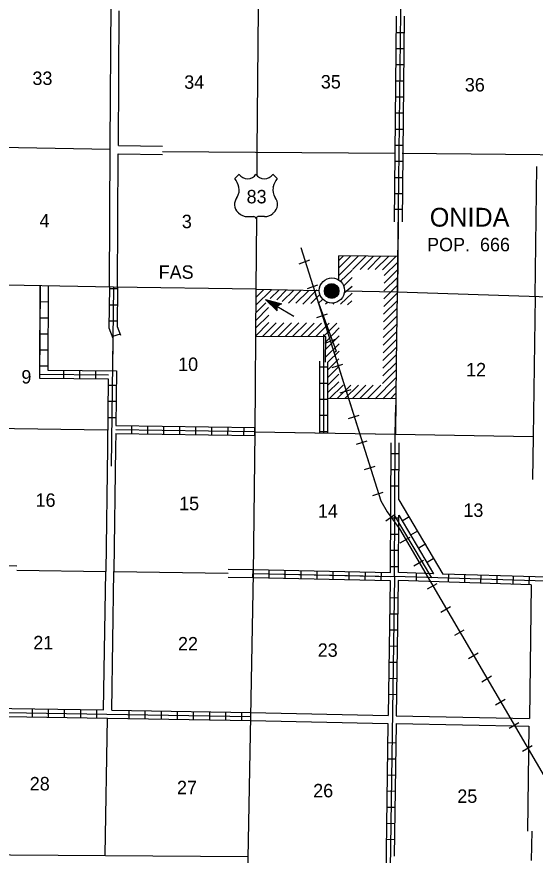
# Model space of a CAD drawing. Extents: x 1047643 to 1640443, y 16154738 to 16531530.
# Drawn here: x 1350868 to 1370164, y 16222555 to 16253776 of the extents above; entities that cross this region are included whole.
import ezdxf

# ---------------------------------------------------------------- set-up
doc = ezdxf.new("R2010")
doc.units = 0
for name, color, linetype in [('L10', 7, 'Continuous'), ('L11', 7, 'Continuous'), ('L13', 7, 'Continuous'), ('L14', 7, 'Continuous'), ('L15', 7, 'Continuous'), ('L16', 7, 'Continuous'), ('L21', 7, 'Continuous'), ('L28', 7, 'Continuous'), ('L3', 7, 'Continuous'), ('L4', 7, 'Continuous'), ('L5', 7, 'Continuous'), ('L6', 7, 'Continuous'), ('L8', 7, 'Continuous'), ('L9', 7, 'Continuous')]:
    doc.layers.add(name, color=color, linetype=linetype)

msp = doc.modelspace()

# ---------------------------------------------------------------- linework, layer by layer
at = {"layer": 'L10'}
for points in [[(1359566, 16227868), (1364693, 16227762)], [(1359566, 16227572), (1364682, 16227461)]]:
    msp.add_lwpolyline(points, dxfattribs=at)
at = {"layer": 'L11'}
for points in [[(1354349, 16248981), (1354377, 16254297)], [(1354650, 16248977), (1354677, 16253993)], [(1354318, 16243702), (1354346, 16248981)], [(1354650, 16248977), (1356289, 16248954)], [(1354619, 16243702), (1354640, 16248676)], [(1354640, 16248676), (1356289, 16248653)], [(1370157, 16243359), (1370220, 16248199)], [(1370160, 16243361), (1370091, 16238146)], [(1370084, 16238146), (1370064, 16236540)], [(1354242, 16237740), (1354184, 16233123)], [(1354544, 16237735), (1354479, 16233119)], [(1343885, 16233338), (1349027, 16233369), (1350873, 16233333)], [(1354101, 16227963), (1354178, 16233123)], [(1354402, 16227952), (1354478, 16233119)], [(1358738, 16233208), (1359666, 16233195)], [(1358741, 16232907), (1359666, 16232894)], [(1370015, 16232620), (1369951, 16227651)], [(1364994, 16227751), (1369951, 16227651)], [(1364983, 16227461), (1369930, 16227355)], [(1369930, 16227355), (1369881, 16223447)]]:
    msp.add_lwpolyline(points, dxfattribs=at)
at = {"layer": 'L13'}
for points in [[(1354349, 16248839), (1344101, 16249014)], [(1356289, 16248760), (1364936, 16248697)], [(1365215, 16248697), (1375474, 16248602)], [(1354441, 16241820), (1354430, 16240596)], [(1346436, 16238506), (1354251, 16238401)], [(1364958, 16238232), (1370091, 16238146)], [(1350870, 16233170), (1354184, 16233123)], [(1354478, 16233119), (1358736, 16233058)], [(1354157, 16222567), (1354243, 16227653)], [(1370034, 16223445), (1370018, 16222356)], [(1348866, 16222577), (1359467, 16222505)]]:
    msp.add_lwpolyline(points, dxfattribs=at)
at = {"layer": 'L15'}
for p, q in [((1361382, 16244579), (1361773, 16244721)), ((1361683, 16243655), (1362074, 16243797)), ((1362042, 16242578), (1362433, 16242720)), ((1362343, 16241627), (1362734, 16241770)), ((1362607, 16240719), (1363008, 16240846)), ((1362908, 16239769), (1363309, 16239895)), ((1363209, 16238813), (1363610, 16238945)), ((1363510, 16237863), (1363906, 16237984)), ((1363816, 16236912), (1364207, 16237039)), ((1364117, 16235951), (1364508, 16236078)), ((1364608, 16235011), (1364951, 16235254)), ((1365142, 16234193), (1365506, 16234404)), ((1365648, 16233327), (1366007, 16233538)), ((1366161, 16232472), (1366514, 16232678)), ((1366657, 16231606), (1367016, 16231812)), ((1367169, 16230745), (1367523, 16230951)), ((1367676, 16229879), (1368035, 16230085)), ((1368172, 16229013), (1368531, 16229230)), ((1368684, 16228153), (1369043, 16228364)), ((1369191, 16227287), (1369550, 16227503)), ((1369693, 16226426), (1370052, 16226637))]:
    msp.add_line(p, q, dxfattribs=at)
for points in [[(1361435, 16245181), (1364423, 16235745), (1364656, 16235344), (1365115, 16234705), (1370590, 16225354), (1371541, 16223628), (1371968, 16222746), (1372143, 16222244), (1372306, 16221378), (1372301, 16219705)], [(1361968, 16243459), (1362750, 16241326), (1362681, 16241263), (1364423, 16235745), (1364656, 16235344), (1365115, 16234705), (1370590, 16225354), (1371541, 16223628), (1371968, 16222746), (1372143, 16222244), (1372306, 16221378), (1372301, 16219705)]]:
    msp.add_lwpolyline(points, dxfattribs=at)
at = {"layer": 'L16'}
for p, q in [((1362849, 16243978), (1362855, 16244876)), ((1365037, 16244851), (1362855, 16244876)), ((1362317, 16243528), (1362618, 16243834)), ((1362317, 16243544), (1362602, 16243834)), ((1362317, 16243555), (1362591, 16243834)), ((1362317, 16243581), (1362565, 16243834)), ((1362317, 16243597), (1362549, 16243834)), ((1362317, 16243602), (1362544, 16243834)), ((1362317, 16243613), (1362523, 16243829)), ((1362327, 16243512), (1362639, 16243834)), ((1362327, 16243518), (1362623, 16243834)), ((1362327, 16243502), (1362649, 16243829)), ((1362327, 16243628), (1362517, 16243829)), ((1362327, 16243570), (1362576, 16243829)), ((1362333, 16243481), (1362676, 16243829)), ((1362333, 16243486), (1362660, 16243829)), ((1362333, 16243655), (1362491, 16243819)), ((1362343, 16243454), (1362692, 16243819)), ((1362343, 16243459), (1362681, 16243819)), ((1362343, 16243687), (1362459, 16243803)), ((1362348, 16243444), (1362702, 16243813)), ((1362348, 16243438), (1362708, 16243803)), ((1362359, 16243428), (1362718, 16243803)), ((1362364, 16243423), (1362723, 16243797)), ((1362375, 16243401), (1362739, 16243787)), ((1362375, 16243412), (1362734, 16243787)), ((1362385, 16243396), (1362750, 16243776)), ((1362391, 16243386), (1362760, 16243771)), ((1362401, 16243380), (1362766, 16243760)), ((1362407, 16243370), (1362776, 16243755)), ((1362407, 16243359), (1362776, 16243745)), ((1362417, 16243359), (1362781, 16243745)), ((1362422, 16243354), (1362792, 16243734)), ((1362433, 16243343), (1362797, 16243729)), ((1362444, 16243338), (1362808, 16243718)), ((1362459, 16243338), (1362818, 16243713)), ((1362459, 16243327), (1362818, 16243702)), ((1362465, 16243327), (1362824, 16243697)), ((1362486, 16243327), (1362824, 16243687)), ((1362491, 16243322), (1362834, 16243676)), ((1362502, 16243312), (1362834, 16243660)), ((1362517, 16243312), (1362840, 16243655)), ((1362523, 16243312), (1362840, 16243644)), ((1362533, 16243301), (1362840, 16243628)), ((1362549, 16243301), (1362850, 16243618)), ((1362560, 16243301), (1362850, 16243613)), ((1362576, 16243301), (1362850, 16243597)), ((1362591, 16243301), (1362850, 16243581)), ((1362602, 16243301), (1362850, 16243570)), ((1362618, 16243301), (1362850, 16243555)), ((1362634, 16243301), (1362850, 16243528)), ((1362649, 16243312), (1362850, 16243518)), ((1362665, 16243312), (1362840, 16243496)), ((1362702, 16243327), (1362834, 16243470)), ((1362718, 16243338), (1362818, 16243438)), ((1362739, 16243354), (1362818, 16243428)), ((1359771, 16241884), (1362369, 16241871)), ((1362358, 16240909), (1362369, 16241871)), ((1364978, 16239554), (1362449, 16239557))]:
    msp.add_line(p, q, dxfattribs=at)
for points in [[(1362850, 16244139), (1363093, 16244378), (1363098, 16244389), (1363583, 16244868)], [(1362852, 16244422), (1363301, 16244871)], [(1362854, 16244706), (1363024, 16244874)], [(1363365, 16244370), (1363859, 16244865)], [(1363647, 16244367), (1364141, 16244862)], [(1363929, 16244364), (1364418, 16244858)], [(1364211, 16244361), (1364700, 16244855)], [(1364477, 16244358), (1364971, 16244852)], [(1364542, 16244138), (1365045, 16244641)], [(1362919, 16243929), (1363351, 16244336)], [(1364538, 16243852), (1365042, 16244351)], [(1363035, 16243755), (1363349, 16244070)], [(1364534, 16243565), (1365039, 16244070)], [(1359767, 16243602), (1359793, 16243628)], [(1359767, 16243322), (1360068, 16243618)], [(1359767, 16243037), (1360347, 16243613)], [(1360300, 16243280), (1360633, 16243613)], [(1360543, 16243238), (1360907, 16243613)], [(1361510, 16243080), (1362042, 16243613)], [(1363056, 16243496), (1363347, 16243746)], [(1364530, 16243276), (1365036, 16243782)], [(1360749, 16243169), (1361176, 16243597)], [(1360976, 16243111), (1361446, 16243581)], [(1361250, 16243106), (1361730, 16243576)], [(1361810, 16243095), (1362152, 16243437)], [(1362919, 16243079), (1363345, 16243480)], [(1364526, 16242986), (1365025, 16243486)], [(1359767, 16242747), (1360142, 16243122)], [(1362084, 16243095), (1362256, 16243261)], [(1362359, 16243085), (1362427, 16243146)], [(1362639, 16243079), (1362687, 16243122)], [(1363178, 16243049), (1363343, 16243203)], [(1364522, 16242701), (1365025, 16243201)], [(1359767, 16242462), (1360242, 16242947)], [(1364518, 16242413), (1365015, 16242910)], [(1359749, 16241884), (1360254, 16242390)], [(1359767, 16242187), (1360252, 16242667)], [(1360028, 16241883), (1360525, 16242380)], [(1360311, 16241882), (1360809, 16242379)], [(1360595, 16241880), (1361092, 16242378)], [(1360868, 16241879), (1361366, 16242376)], [(1361139, 16241877), (1361648, 16242375)], [(1361441, 16241876), (1361938, 16242373)], [(1361706, 16241874), (1362210, 16242372)], [(1361998, 16241873), (1362495, 16242371)], [(1362278, 16241872), (1362781, 16242369)], [(1364514, 16242126), (1365015, 16242630)], [(1362366, 16241671), (1362872, 16242188)], [(1364510, 16241839), (1365010, 16242335)], [(1362363, 16241383), (1362869, 16241889)], [(1364502, 16241266), (1364999, 16241759)], [(1364506, 16241551), (1364999, 16242044)], [(1362360, 16241099), (1362866, 16241601)], [(1364498, 16240978), (1364999, 16241479)], [(1362449, 16240909), (1362862, 16241323)], [(1364494, 16240689), (1364994, 16241189)], [(1362449, 16240629), (1362859, 16241040)], [(1364490, 16240400), (1364983, 16240893)], [(1362449, 16240344), (1362856, 16240751)], [(1364486, 16240122), (1364973, 16240614)], [(1362449, 16240059), (1362853, 16240467)], [(1362449, 16239779), (1362849, 16240180)], [(1364211, 16239555), (1364973, 16240328)], [(1362512, 16239557), (1363011, 16240057)], [(1362797, 16239557), (1363296, 16240056)], [(1363076, 16239557), (1363581, 16240056)], [(1363361, 16239556), (1363860, 16240056)], [(1363635, 16239556), (1364135, 16240055)], [(1363926, 16239556), (1364420, 16240055)], [(1364495, 16239555), (1364973, 16240038)], [(1364773, 16239555), (1364967, 16239742)]]:
    msp.add_lwpolyline(points, dxfattribs=at)
for centre, radius in [((1362598, 16243582), 469), ((1362587, 16243566), 271)]:
    msp.add_circle(centre, radius, dxfattribs=at)
at = {"layer": 'L28'}
for p, q in [((1360131, 16243254), (1360722, 16243085)), ((1360131, 16243254), (1360559, 16242821)), ((1360131, 16243254), (1361176, 16242630)), ((1360184, 16243222), (1360543, 16242868)), ((1360215, 16243227), (1360685, 16243085)), ((1360242, 16243180), (1360543, 16242889)), ((1360268, 16243185), (1360664, 16243069)), ((1360310, 16243143), (1360532, 16242921)), ((1360332, 16243153), (1360633, 16243053)), ((1360358, 16243122), (1360501, 16243037)), ((1360369, 16243095), (1360532, 16242953)), ((1360384, 16243122), (1360606, 16243037)), ((1360411, 16243095), (1360501, 16243037)), ((1360448, 16243053), (1360532, 16242984)), ((1360474, 16243069), (1360590, 16243026)), ((1360506, 16243053), (1360559, 16243021)), ((1360516, 16243021), (1360543, 16242995)), ((1360722, 16243085), (1360559, 16243005)), ((1360559, 16242821), (1360559, 16243005))]:
    msp.add_line(p, q, dxfattribs=at)
at = {"layer": 'L3'}
for p, q in [((1358985, 16247752), (1359149, 16247911)), ((1360559, 16247752), (1360400, 16247911)), ((1359133, 16247435), (1359133, 16247435)), ((1360411, 16247430), (1360411, 16247446)), ((1359059, 16247045), (1359064, 16247055)), ((1360485, 16247045), (1360485, 16247045)), ((1359117, 16246480), (1359101, 16246485)), ((1360400, 16246464), (1360427, 16246480)), ((1359460, 16246337), (1359698, 16246337)), ((1360083, 16246337), (1359841, 16246337))]:
    msp.add_line(p, q, dxfattribs=at)
for centre, radius, start, end in [((1358383, 16247274), 765, 12.2898, 38.4098), ((1359457, 16248127), 380, 215.686, 325.8081), ((1360086, 16248127), 380, 214.1946, 324.6567), ((1361161, 16247274), 765, 141.5922, 166.936), ((1358685, 16247315), 461, 326.0856, 14.9122), ((1360858, 16247315), 461, 166.7494, 215.1852), ((1359386, 16246793), 413, 141.5649, 226.8935), ((1360158, 16246793), 413, 310.3399, 38.2937), ((1359458, 16246806), 472, 224.0239, 270.001), ((1360086, 16246806), 472, 270.0011, 311.9899), ((1359694, 16246255), 78.7, 10.3708, 90.0011), ((1359849, 16246255), 78.7, 90.0011, 169.6315)]:
    msp.add_arc(centre, radius, start, end, dxfattribs=at)
at = {"layer": 'L4'}
for points in [[(1365061, 16246141), (1365034, 16243539)], [(1359767, 16243628), (1354466, 16243702), (1349128, 16243803), (1343911, 16243797), (1338510, 16243829), (1329624, 16243914)], [(1359767, 16243628), (1362127, 16243586)], [(1363067, 16243570), (1365031, 16243539), (1370310, 16243359), (1375369, 16243327), (1380622, 16243359), (1385923, 16243285), (1391182, 16243280), (1396308, 16243227)], [(1365031, 16243539), (1364994, 16240893), (1364958, 16238232)]]:
    msp.add_lwpolyline(points, dxfattribs=at)
at = {"layer": 'L5'}
for points in [[(1359936, 16264622), (1359878, 16259036), (1359856, 16254072), (1359809, 16248776), (1359798, 16247884)], [(1359793, 16246279), (1359767, 16243628)], [(1359767, 16243628), (1359724, 16238322)], [(1359724, 16238322), (1359666, 16233047), (1359566, 16227720), (1359466, 16222445), (1359381, 16217144), (1359281, 16211806)]]:
    msp.add_lwpolyline(points, dxfattribs=at)
at = {"layer": 'L6'}
for p in [(1359727, 16238319), (1364949, 16237917)]:
    msp.add_line(p, (1364950, 16238232), dxfattribs=at)
at = {"layer": 'L8'}
for p, q in [((1364994, 16253196), (1365289, 16253196)), ((1364983, 16252594), (1365284, 16252594)), ((1364973, 16251997), (1365274, 16251997)), ((1364973, 16251395), (1365274, 16251395)), ((1364967, 16250793), (1365268, 16250793)), ((1364957, 16250197), (1365258, 16250197)), ((1364951, 16249595), (1365247, 16249595)), ((1364941, 16248993), (1365242, 16248993)), ((1364941, 16248396), (1365242, 16248396)), ((1364936, 16247794), (1365231, 16247794)), ((1364925, 16247192), (1365226, 16247192)), ((1364911, 16246611), (1365211, 16246611)), ((1354619, 16243644), (1354318, 16243644)), ((1352030, 16243155), (1351732, 16243156)), ((1354608, 16243042), (1354307, 16243042)), ((1352028, 16242558), (1351729, 16242559)), ((1354605, 16242446), (1354302, 16242446)), ((1354299, 16242195), (1354443, 16241814)), ((1354602, 16242240), (1354724, 16241920)), ((1352025, 16241961), (1351727, 16241962)), ((1354711, 16241961), (1354426, 16241865)), ((1352023, 16241365), (1351724, 16241366)), ((1352020, 16240768), (1351722, 16240769)), ((1352607, 16240614), (1352604, 16240315)), ((1353204, 16240608), (1353201, 16240309)), ((1353800, 16240602), (1353797, 16240304)), ((1362148, 16240735), (1362449, 16240735)), ((1354577, 16240043), (1354276, 16240043)), ((1362148, 16240138), (1362449, 16240138)), ((1354566, 16239447), (1354265, 16239447)), ((1362148, 16239536), (1362449, 16239536)), ((1362148, 16238935), (1362449, 16238935)), ((1354561, 16238845), (1354260, 16238845)), ((1354561, 16238555), (1359726, 16238486)), ((1355147, 16238248), (1355151, 16238546)), ((1355743, 16238240), (1355747, 16238538)), ((1356340, 16238232), (1356344, 16238530)), ((1356936, 16238224), (1356940, 16238522)), ((1357533, 16238216), (1357537, 16238514)), ((1358129, 16238208), (1358133, 16238506)), ((1358726, 16238200), (1358730, 16238498)), ((1359323, 16238192), (1359327, 16238490)), ((1359724, 16238170), (1359729, 16238468)), ((1362148, 16238333), (1362449, 16238333)), ((1354550, 16238255), (1359723, 16238186)), ((1364798, 16237514), (1365099, 16237514)), ((1364798, 16236912), (1365099, 16236912)), ((1364798, 16236310), (1365099, 16236310)), ((1364793, 16235112), (1365094, 16235112)), ((1365469, 16235154), (1365210, 16234996)), ((1365786, 16234626), (1365527, 16234468)), ((1364782, 16234510), (1365083, 16234510)), ((1366092, 16234151), (1365833, 16233992)), ((1364782, 16233913), (1365083, 16233913)), ((1364777, 16233311), (1365073, 16233311)), ((1366398, 16233612), (1366139, 16233459)), ((1359660, 16232896), (1359666, 16233194)), ((1360256, 16232883), (1360263, 16233181)), ((1360853, 16232870), (1360859, 16233168)), ((1361449, 16232857), (1361456, 16233155)), ((1362046, 16232844), (1362052, 16233142)), ((1362642, 16232831), (1362649, 16233130)), ((1363239, 16232818), (1363245, 16233117)), ((1363835, 16232805), (1363842, 16233104)), ((1364432, 16232792), (1364438, 16233091)), ((1365743, 16232762), (1365749, 16233063)), ((1366942, 16232720), (1366947, 16233021)), ((1367544, 16232704), (1367549, 16233005)), ((1368140, 16232688), (1368151, 16232989)), ((1368742, 16232662), (1368748, 16232963)), ((1369339, 16232646), (1369350, 16232947)), ((1369941, 16232630), (1369951, 16232926)), ((1365068, 16232128), (1364767, 16232139)), ((1365057, 16231527), (1364756, 16231537)), ((1365041, 16230930), (1364740, 16230935)), ((1365031, 16230328), (1364735, 16230339)), ((1365025, 16229726), (1364724, 16229737)), ((1365015, 16229129), (1364714, 16229135)), ((1365010, 16228528), (1364709, 16228538)), ((1351451, 16227704), (1351451, 16228005)), ((1352047, 16227693), (1352047, 16227994)), ((1352649, 16227688), (1352649, 16227989)), ((1353251, 16227677), (1353251, 16227978)), ((1353848, 16227672), (1353848, 16227968)), ((1355052, 16227646), (1355052, 16227947)), ((1355648, 16227635), (1355648, 16227936)), ((1356250, 16227630), (1356250, 16227926)), ((1356852, 16227619), (1356852, 16227920)), ((1357449, 16227603), (1357449, 16227904)), ((1358051, 16227593), (1358051, 16227894)), ((1358647, 16227588), (1358647, 16227889)), ((1359249, 16227577), (1359249, 16227878)), ((1364983, 16226727), (1364682, 16226738)), ((1364973, 16226130), (1364677, 16226136)), ((1364967, 16225528), (1364666, 16225539)), ((1364957, 16224927), (1364656, 16224937)), ((1364951, 16224330), (1364650, 16224335)), ((1364941, 16223728), (1364640, 16223738)), ((1364936, 16223126), (1364635, 16223137))]:
    msp.add_line(p, q, dxfattribs=at)
for points in [[(1365247, 16264595), (1365152, 16253961), (1365031, 16243539)], [(1364994, 16253803), (1364911, 16246142)], [(1365289, 16253803), (1365211, 16246139)], [(1351723, 16243754), (1351710, 16240473), (1354284, 16240448)], [(1351733, 16243755), (1351719, 16240323)], [(1352033, 16243749), (1352021, 16240620)], [(1354318, 16243702), (1354299, 16242195)], [(1354466, 16243702), (1354381, 16237044)], [(1354619, 16243702), (1354602, 16242240)], [(1362301, 16238264), (1362301, 16241939)], [(1362148, 16238279), (1362148, 16240946)], [(1362449, 16238274), (1362449, 16240909)], [(1352021, 16240620), (1354584, 16240595)], [(1354584, 16240595), (1354561, 16238555)], [(1351719, 16240323), (1354275, 16240298)], [(1354275, 16240298), (1354242, 16237740)], [(1396393, 16232662), (1391034, 16232688), (1380458, 16232752), (1375231, 16232704), (1370168, 16232767), (1364925, 16232936), (1364957, 16238238), (1364973, 16239309)], [(1354552, 16238405), (1359725, 16238336)], [(1359724, 16238322), (1364957, 16238238)], [(1359727, 16238319), (1364958, 16238232)], [(1354550, 16238255), (1354543, 16237735)], [(1364777, 16233084), (1364798, 16237917)], [(1365094, 16235788), (1365099, 16237917)], [(1365094, 16235788), (1366731, 16233026)], [(1364914, 16235212), (1366308, 16232878)], [(1365073, 16233079), (1365083, 16235217)], [(1365083, 16235217), (1366382, 16233037)], [(1359663, 16233045), (1364774, 16232934)], [(1359666, 16233195), (1364777, 16233084)], [(1366382, 16233037), (1365073, 16233079)], [(1380305, 16232894), (1375231, 16232852), (1370168, 16232921), (1366731, 16233026)], [(1359666, 16232894), (1364767, 16232788)], [(1364925, 16232936), (1364693, 16217038), (1364524, 16211737)], [(1364767, 16232788), (1364693, 16227762)], [(1365068, 16232788), (1364994, 16227751)], [(1370015, 16232620), (1365068, 16232788)], [(1343800, 16228063), (1348975, 16228047), (1354101, 16227963)], [(1343653, 16227920), (1348975, 16227894), (1354223, 16227809), (1359566, 16227720)], [(1343790, 16227762), (1348975, 16227746), (1354243, 16227659)], [(1354402, 16227952), (1359566, 16227868)], [(1354243, 16227653), (1359566, 16227572)], [(1364682, 16227461), (1364540, 16217038), (1364376, 16211880)], [(1364983, 16227461), (1364914, 16222519)]]:
    msp.add_lwpolyline(points, dxfattribs=at)
at = {"layer": 'L9'}
msp.add_lwpolyline([(1359666, 16233047), (1364925, 16232936)], dxfattribs=at)

# ---------------------------------------------------------------- texts
at = {"layer": 'L14'}
for s, p in [('33', (1351451, 16251237)), ('34', (1357100, 16251094)), ('35', (1362185, 16251105)), ('36', (1367544, 16250994)), ('4', (1351715, 16245936)), ('3', (1357011, 16245904)), ('10', (1356873, 16240587)), ('12', (1367591, 16240386)), ('9', (1351040, 16240119)), ('16', (1351567, 16235529)), ('15', (1356910, 16235402)), ('14', (1362074, 16235122)), ('13', (1367491, 16235154)), ('21', (1351483, 16230222)), ('22', (1356868, 16230180)), ('23', (1362069, 16229943)), ('28', (1351351, 16224969)), ('27', (1356831, 16224826)), ('26', (1361900, 16224710)), ('25', (1367264, 16224504))]:
    msp.add_text(s, height=500, rotation=0, dxfattribs=at).set_placement(p)
at = {"layer": 'L16'}
for s, height, p in [('ONIDA', 699.9, (1366240, 16245962)), ('POP.  666', 500, (1366139, 16245043))]:
    msp.add_text(s, height=height, rotation=0, dxfattribs=at).set_placement(p)
at = {"layer": 'L21'}
msp.add_text('FAS', height=500, rotation=0, dxfattribs=at).set_placement((1356150, 16244019))
at = {"layer": 'L3'}
msp.add_text('83', height=500, rotation=0, dxfattribs=at).set_placement((1359423, 16246828))

doc.saveas('drawing.dxf')
